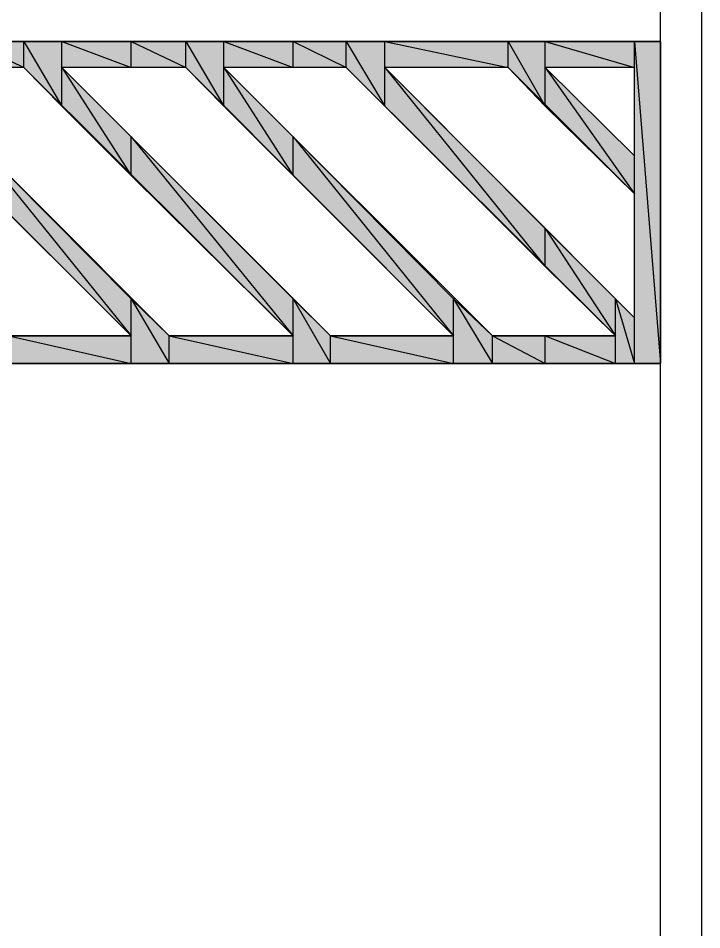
# Model space of a CAD drawing. Header units: millimetres. Extents: x 2273 to 2522, y 1034 to 1187.
# Drawn here: x 2417.214 to 2419.758, y 1160.957 to 1164.352 of the extents above; entities that cross this region are included whole.
import ezdxf

# ---------------------------------------------------------------- set-up
doc = ezdxf.new("R2010")
doc.units = ezdxf.units.MM
doc.layers.add('LAYER8', color=8, linetype='Continuous')

msp = doc.modelspace()

# ---------------------------------------------------------------- hatches: boundary and pattern name
at = {"layer": 'LAYER8', "linetype": 'Continuous'}
for points in [[(2417.0342, 1164.2654), (2417.2342, 1164.1684), (2417.0342, 1164.1684), (2417.0342, 1164.2654), (2417.2342, 1164.1684), (2417.2342, 1164.2654)], [(2417.2342, 1164.2654), (2417.3754, 1164.0243), (2417.2342, 1164.1684), (2417.2342, 1164.2654), (2417.3754, 1164.0243), (2417.3754, 1164.2654)], [(2417.3754, 1164.2654), (2417.6342, 1164.1684), (2417.3754, 1164.1684), (2417.3754, 1164.2654), (2417.6342, 1164.1684), (2417.6342, 1164.2654)], [(2417.6342, 1164.2654), (2417.8372, 1164.1684), (2417.6342, 1164.1684), (2417.6342, 1164.2654), (2417.8372, 1164.1684), (2417.8372, 1164.2654)], [(2417.8372, 1164.2654), (2417.9784, 1164.0243), (2417.8372, 1164.1684), (2417.8372, 1164.2654), (2417.9784, 1164.0243), (2417.9784, 1164.2654)], [(2417.9784, 1164.2654), (2418.2372, 1164.1684), (2417.9784, 1164.1684), (2417.9784, 1164.2654), (2418.2372, 1164.1684), (2418.2372, 1164.2654)], [(2418.2372, 1164.2654), (2418.4342, 1164.1684), (2418.2372, 1164.1684), (2418.2372, 1164.2654), (2418.4342, 1164.1684), (2418.4342, 1164.2654)], [(2418.4342, 1164.2654), (2418.5784, 1164.0243), (2418.4342, 1164.1684), (2418.4342, 1164.2654), (2418.5784, 1164.0243), (2418.5784, 1164.2654)], [(2418.5784, 1164.2654), (2419.0372, 1164.1684), (2418.5784, 1164.1684), (2418.5784, 1164.2654), (2419.0372, 1164.1684), (2419.0372, 1164.2654)], [(2419.0372, 1164.2654), (2419.1754, 1164.0243), (2419.0372, 1164.1684), (2419.0372, 1164.2654), (2419.1754, 1164.0243), (2419.1754, 1164.2654)], [(2419.1754, 1164.2654), (2419.5078, 1164.1684), (2419.1754, 1164.1684), (2419.1754, 1164.2654), (2419.5078, 1164.1684), (2419.5078, 1164.2654)], [(2419.5078, 1164.2654), (2419.6048, 1163.0654), (2419.5078, 1163.0654), (2419.5078, 1164.2654), (2419.6048, 1163.0654), (2419.6048, 1164.2654)], [(2417.3754, 1164.1684), (2417.6342, 1163.7654), (2417.3754, 1164.0243), (2417.3754, 1164.1684), (2417.6342, 1163.7654), (2417.6342, 1163.9096)], [(2417.9784, 1164.1684), (2418.2372, 1163.7654), (2417.9784, 1164.0243), (2417.9784, 1164.1684), (2418.2372, 1163.7654), (2418.2372, 1163.9096)], [(2418.5784, 1164.1684), (2419.1754, 1163.4272), (2418.5784, 1164.0243), (2418.5784, 1164.1684), (2419.1754, 1163.4272), (2419.1754, 1163.5684)], [(2419.1754, 1164.1684), (2419.5078, 1163.6978), (2419.1754, 1164.0243), (2419.1754, 1164.1684), (2419.5078, 1163.6978), (2419.5078, 1163.839)], [(2417.0342, 1163.9096), (2417.6342, 1163.1684), (2417.0342, 1163.7654), (2417.0342, 1163.9096), (2417.6342, 1163.1684), (2417.6342, 1163.3066)], [(2417.6342, 1163.9096), (2418.2372, 1163.1684), (2417.6342, 1163.7654), (2417.6342, 1163.9096), (2418.2372, 1163.1684), (2418.2372, 1163.3066)], [(2418.2372, 1163.9096), (2418.8342, 1163.1684), (2418.2372, 1163.7654), (2418.2372, 1163.9096), (2418.8342, 1163.1684), (2418.8342, 1163.3066)], [(2419.1754, 1163.5684), (2419.4372, 1163.1684), (2419.1754, 1163.4272), (2419.1754, 1163.5684), (2419.4372, 1163.1684), (2419.4372, 1163.3066)], [(2417.6342, 1163.3066), (2417.7754, 1163.0654), (2417.6342, 1163.0654), (2417.6342, 1163.3066), (2417.7754, 1163.0654), (2417.7754, 1163.1684)], [(2418.2372, 1163.3066), (2418.3754, 1163.0654), (2418.2372, 1163.0654), (2418.2372, 1163.3066), (2418.3754, 1163.0654), (2418.3754, 1163.1684)], [(2418.8342, 1163.3066), (2418.9784, 1163.0654), (2418.8342, 1163.0654), (2418.8342, 1163.3066), (2418.9784, 1163.0654), (2418.9784, 1163.1684)], [(2419.4372, 1163.3066), (2419.5078, 1163.0654), (2419.4372, 1163.0654), (2419.4372, 1163.3066), (2419.5078, 1163.0654), (2419.5078, 1163.236)], [(2417.1784, 1163.1684), (2417.6342, 1163.0654), (2417.1784, 1163.0654), (2417.1784, 1163.1684), (2417.6342, 1163.0654), (2417.6342, 1163.1684)], [(2417.7754, 1163.1684), (2418.2372, 1163.0654), (2417.7754, 1163.0654), (2417.7754, 1163.1684), (2418.2372, 1163.0654), (2418.2372, 1163.1684)], [(2418.3754, 1163.1684), (2418.8342, 1163.0654), (2418.3754, 1163.0654), (2418.3754, 1163.1684), (2418.8342, 1163.0654), (2418.8342, 1163.1684)], [(2418.9784, 1163.1684), (2419.1754, 1163.0654), (2418.9784, 1163.0654), (2418.9784, 1163.1684), (2419.1754, 1163.0654), (2419.1754, 1163.1684)], [(2419.1754, 1163.1684), (2419.4372, 1163.0654), (2419.1754, 1163.0654), (2419.1754, 1163.1684), (2419.4372, 1163.0654), (2419.4372, 1163.1684)]]:
    msp.add_hatch(color=2, dxfattribs=at).paths.add_polyline_path(points)

# ---------------------------------------------------------------- linework, layer by layer
for points in [[(2419.7578, 1155.7125), (2419.7578, 1185.6302)], [(2419.6048, 1155.8625), (2419.6048, 1185.4802)]]:
    msp.add_lwpolyline(points, dxfattribs=at)
at = {"layer": 'LAYER8', "color": 0, "linetype": 'Continuous'}
for points in [[(2419.6048, 1164.2654), (2419.6048, 1163.0654), (2414.6048, 1163.0654), (2414.6048, 1164.2654), (2419.6048, 1164.2654)], [(2416.6342, 1164.1684), (2416.1754, 1164.1684), (2417.1784, 1163.1684), (2417.6342, 1163.1684), (2416.6342, 1164.1684)], [(2417.2342, 1164.1684), (2416.7784, 1164.1684), (2417.7754, 1163.1684), (2418.2372, 1163.1684), (2417.2342, 1164.1684)], [(2417.8372, 1164.1684), (2417.3754, 1164.1684), (2418.3754, 1163.1684), (2418.8342, 1163.1684), (2417.8372, 1164.1684)], [(2418.4342, 1164.1684), (2417.9784, 1164.1684), (2418.9784, 1163.1684), (2419.4372, 1163.1684), (2418.4342, 1164.1684)], [(2418.5784, 1164.1684), (2419.5078, 1163.236), (2419.5078, 1163.6978), (2419.0372, 1164.1684), (2418.5784, 1164.1684)], [(2419.1754, 1164.1684), (2419.5078, 1163.839), (2419.5078, 1164.1684), (2419.1754, 1164.1684)], [(2414.6048, 1163.0654), (2419.6048, 1163.0654)]]:
    msp.add_lwpolyline(points, dxfattribs=at)
at = {"layer": 'LAYER8', "color": 2, "linetype": 'Continuous'}
for points in [[(2417.0342, 1164.1684), (2417.0342, 1164.2654), (2417.2342, 1164.1684), (2417.0342, 1164.1684)], [(2417.0342, 1164.2654), (2417.2342, 1164.1684), (2417.2342, 1164.2654), (2417.0342, 1164.2654)], [(2417.2342, 1164.1684), (2417.2342, 1164.2654), (2417.3754, 1164.0243), (2417.2342, 1164.1684)], [(2417.2342, 1164.2654), (2417.3754, 1164.0243), (2417.3754, 1164.2654), (2417.2342, 1164.2654)], [(2417.3754, 1164.1684), (2417.3754, 1164.2654), (2417.6342, 1164.1684), (2417.3754, 1164.1684)], [(2417.3754, 1164.2654), (2417.6342, 1164.1684), (2417.6342, 1164.2654), (2417.3754, 1164.2654)], [(2417.6342, 1164.1684), (2417.6342, 1164.2654), (2417.8372, 1164.1684), (2417.6342, 1164.1684)], [(2417.6342, 1164.2654), (2417.8372, 1164.1684), (2417.8372, 1164.2654), (2417.6342, 1164.2654)], [(2417.8372, 1164.1684), (2417.8372, 1164.2654), (2417.9784, 1164.0243), (2417.8372, 1164.1684)], [(2417.8372, 1164.2654), (2417.9784, 1164.0243), (2417.9784, 1164.2654), (2417.8372, 1164.2654)], [(2417.9784, 1164.1684), (2417.9784, 1164.2654), (2418.2372, 1164.1684), (2417.9784, 1164.1684)], [(2417.9784, 1164.2654), (2418.2372, 1164.1684), (2418.2372, 1164.2654), (2417.9784, 1164.2654)], [(2418.2372, 1164.1684), (2418.2372, 1164.2654), (2418.4342, 1164.1684), (2418.2372, 1164.1684)], [(2418.2372, 1164.2654), (2418.4342, 1164.1684), (2418.4342, 1164.2654), (2418.2372, 1164.2654)], [(2418.4342, 1164.1684), (2418.4342, 1164.2654), (2418.5784, 1164.0243), (2418.4342, 1164.1684)], [(2418.4342, 1164.2654), (2418.5784, 1164.0243), (2418.5784, 1164.2654), (2418.4342, 1164.2654)], [(2418.5784, 1164.1684), (2418.5784, 1164.2654), (2419.0372, 1164.1684), (2418.5784, 1164.1684)], [(2418.5784, 1164.2654), (2419.0372, 1164.1684), (2419.0372, 1164.2654), (2418.5784, 1164.2654)], [(2419.0372, 1164.1684), (2419.0372, 1164.2654), (2419.1754, 1164.0243), (2419.0372, 1164.1684)], [(2419.0372, 1164.2654), (2419.1754, 1164.0243), (2419.1754, 1164.2654), (2419.0372, 1164.2654)], [(2419.1754, 1164.1684), (2419.1754, 1164.2654), (2419.5078, 1164.1684), (2419.1754, 1164.1684)], [(2419.1754, 1164.2654), (2419.5078, 1164.1684), (2419.5078, 1164.2654), (2419.1754, 1164.2654)], [(2419.5078, 1163.0654), (2419.5078, 1164.2654), (2419.6048, 1163.0654), (2419.5078, 1163.0654)], [(2419.5078, 1164.2654), (2419.6048, 1163.0654), (2419.6048, 1164.2654), (2419.5078, 1164.2654)], [(2417.3754, 1164.0243), (2417.3754, 1164.1684), (2417.6342, 1163.7654), (2417.3754, 1164.0243)], [(2417.3754, 1164.1684), (2417.6342, 1163.7654), (2417.6342, 1163.9096), (2417.3754, 1164.1684)], [(2417.9784, 1164.0243), (2417.9784, 1164.1684), (2418.2372, 1163.7654), (2417.9784, 1164.0243)], [(2417.9784, 1164.1684), (2418.2372, 1163.7654), (2418.2372, 1163.9096), (2417.9784, 1164.1684)], [(2418.5784, 1164.0243), (2418.5784, 1164.1684), (2419.1754, 1163.4272), (2418.5784, 1164.0243)], [(2418.5784, 1164.1684), (2419.1754, 1163.4272), (2419.1754, 1163.5684), (2418.5784, 1164.1684)], [(2419.1754, 1164.0243), (2419.1754, 1164.1684), (2419.5078, 1163.6978), (2419.1754, 1164.0243)], [(2419.1754, 1164.1684), (2419.5078, 1163.6978), (2419.5078, 1163.839), (2419.1754, 1164.1684)], [(2417.0342, 1163.7654), (2417.0342, 1163.9096), (2417.6342, 1163.1684), (2417.0342, 1163.7654)], [(2417.0342, 1163.9096), (2417.6342, 1163.1684), (2417.6342, 1163.3066), (2417.0342, 1163.9096)], [(2417.6342, 1163.7654), (2417.6342, 1163.9096), (2418.2372, 1163.1684), (2417.6342, 1163.7654)], [(2417.6342, 1163.9096), (2418.2372, 1163.1684), (2418.2372, 1163.3066), (2417.6342, 1163.9096)], [(2418.2372, 1163.7654), (2418.2372, 1163.9096), (2418.8342, 1163.1684), (2418.2372, 1163.7654)], [(2418.2372, 1163.9096), (2418.8342, 1163.1684), (2418.8342, 1163.3066), (2418.2372, 1163.9096)], [(2419.1754, 1163.4272), (2419.1754, 1163.5684), (2419.4372, 1163.1684), (2419.1754, 1163.4272)], [(2419.1754, 1163.5684), (2419.4372, 1163.1684), (2419.4372, 1163.3066), (2419.1754, 1163.5684)], [(2417.6342, 1163.0654), (2417.6342, 1163.3066), (2417.7754, 1163.0654), (2417.6342, 1163.0654)], [(2417.6342, 1163.3066), (2417.7754, 1163.0654), (2417.7754, 1163.1684), (2417.6342, 1163.3066)], [(2418.2372, 1163.0654), (2418.2372, 1163.3066), (2418.3754, 1163.0654), (2418.2372, 1163.0654)], [(2418.2372, 1163.3066), (2418.3754, 1163.0654), (2418.3754, 1163.1684), (2418.2372, 1163.3066)], [(2418.8342, 1163.0654), (2418.8342, 1163.3066), (2418.9784, 1163.0654), (2418.8342, 1163.0654)], [(2418.8342, 1163.3066), (2418.9784, 1163.0654), (2418.9784, 1163.1684), (2418.8342, 1163.3066)], [(2419.4372, 1163.0654), (2419.4372, 1163.3066), (2419.5078, 1163.0654), (2419.4372, 1163.0654)], [(2419.4372, 1163.3066), (2419.5078, 1163.0654), (2419.5078, 1163.236), (2419.4372, 1163.3066)], [(2417.1784, 1163.0654), (2417.1784, 1163.1684), (2417.6342, 1163.0654), (2417.1784, 1163.0654)], [(2417.1784, 1163.1684), (2417.6342, 1163.0654), (2417.6342, 1163.1684), (2417.1784, 1163.1684)], [(2417.7754, 1163.0654), (2417.7754, 1163.1684), (2418.2372, 1163.0654), (2417.7754, 1163.0654)], [(2417.7754, 1163.1684), (2418.2372, 1163.0654), (2418.2372, 1163.1684), (2417.7754, 1163.1684)], [(2418.3754, 1163.0654), (2418.3754, 1163.1684), (2418.8342, 1163.0654), (2418.3754, 1163.0654)], [(2418.3754, 1163.1684), (2418.8342, 1163.0654), (2418.8342, 1163.1684), (2418.3754, 1163.1684)], [(2418.9784, 1163.0654), (2418.9784, 1163.1684), (2419.1754, 1163.0654), (2418.9784, 1163.0654)], [(2418.9784, 1163.1684), (2419.1754, 1163.0654), (2419.1754, 1163.1684), (2418.9784, 1163.1684)], [(2419.1754, 1163.0654), (2419.1754, 1163.1684), (2419.4372, 1163.0654), (2419.1754, 1163.0654)], [(2419.1754, 1163.1684), (2419.4372, 1163.0654), (2419.4372, 1163.1684), (2419.1754, 1163.1684)]]:
    msp.add_lwpolyline(points, dxfattribs=at)

doc.saveas('drawing.dxf')
